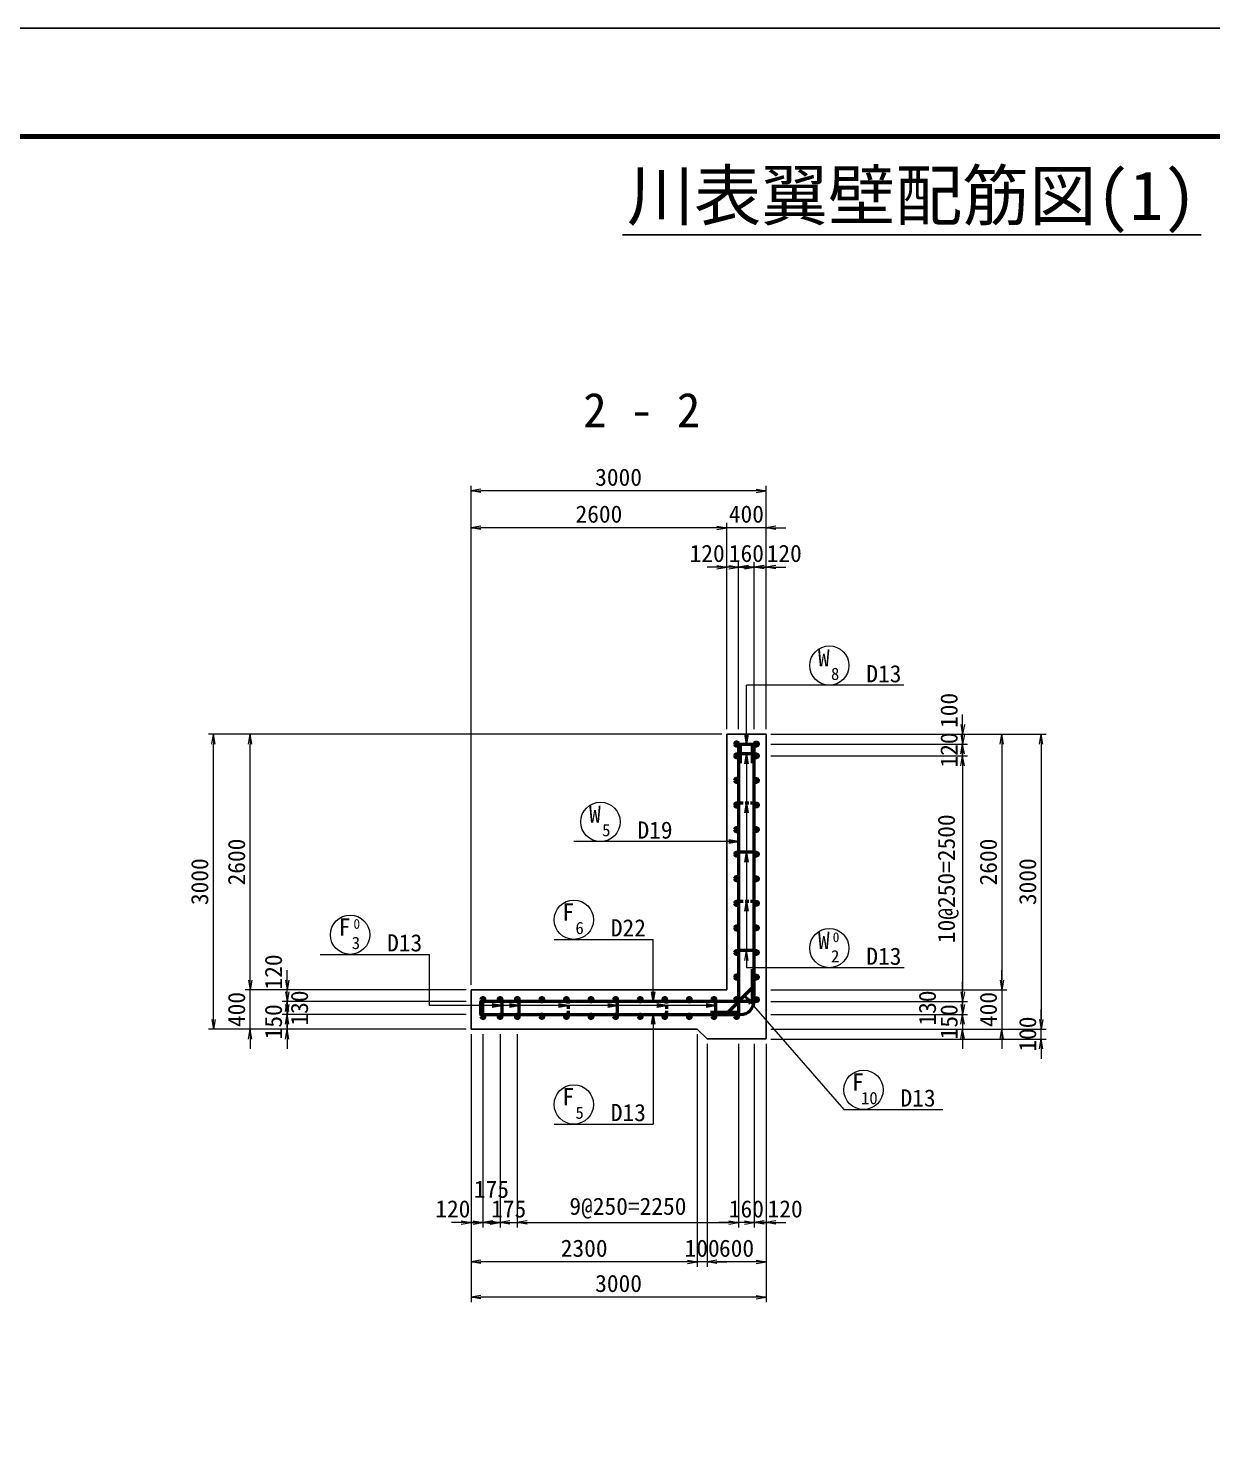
# Model space of a CAD drawing. Header units: millimetres. Extents: x 0 to 126150, y 0 to 29700.
# Drawn here: x 12038 to 24075, y 15314 to 29700 of the extents above; entities that cross this region are included whole.
import ezdxf
from ezdxf.enums import TextEntityAlignment as Align

# ---------------------------------------------------------------- set-up
doc = ezdxf.new("R2010")
doc.units = ezdxf.units.MM
doc.header["$LTSCALE"] = 500
doc.linetypes.add('DASHED2', pattern=[0.375, 0.25, -0.125])
doc.layers.get('Defpoints').update_dxf_attribs({"color": 153})
for name, color, linetype, lineweight in [('D-STR', 3, 'Continuous', 25), ('D-STR-DIM', 7, 'Continuous', 13), ('D-STR-HTXT', 4, 'Continuous', 13), ('D-STR-STR1', 1, 'Continuous', 50), ('D-STR-STR2', 40, 'Continuous', 50), ('D-STR-STR2 @ 1', 40, 'Continuous', 50), ('D-STR-STR3', 2, 'Continuous', 50), ('D-STR-TXT', 7, 'Continuous', 13), ('D-TTL', 2, 'Continuous', 140), ('D-TTL-LINE', 7, 'Continuous', 25), ('D-TTL-TXT', 7, 'Continuous', 25)]:
    doc.layers.add(name, color=color, linetype=linetype, lineweight=lineweight)
doc.styles.add('MS ゴシック', font='')
doc.styles.add('YOKO_GOTHIC', font='')
doc.styles.get('MS ゴシック').set_extended_font_data('MS Gothic')
doc.styles.get('YOKO_GOTHIC').set_extended_font_data('MS Gothic')
doc.dimstyles.new('S50', dxfattribs={"dimscale": 50, "dimtxt": 3.5, "dimasz": 2, "dimexe": 1, "dimexo": 1, "dimgap": 1, "dimtad": 1, "dimdec": 0, "dimzin": 1, "dimdsep": 46, "dimtxsty": 'YOKO_GOTHIC', "dimblk": 'OPEN', "dimcen": 0, "dimclrd": 256, "dimclre": 256, "dimclrt": 256, "dimaunit": 1, "dimadec": 3, "dimazin": 0, "dimtfac": 1, "dimtdec": 0, "dimtix": 1, "dimtmove": 2, "dimatfit": 3, "dimldrblk": 'OPEN', "dimfxl": 1, "dimlwd": -1, "dimlwe": -1, "dimarcsym": 2})

# ---------------------------------------------------------------- blocks, each defined once
blk = doc.blocks.new('a')
at = {"layer": 'D-STR-STR2', "lineweight": 50}
for radius in [20, 10]:
    blk.add_circle((0, 0), radius, dxfattribs=at)
blk = doc.blocks.new('_Open')
at = {"color": 0, "linetype": 'ByBlock', "lineweight": -2}
for p, q in [((-1, 0.17), (0, 0)), ((-1, -0.17), (0, 0)), ((0, 0), (-1, 0))]:
    blk.add_line(p, q, dxfattribs=at)
blk = doc.blocks.new('*D167')
at = {"layer": 'D-STR-DIM', "transparency": 16777216}
for p, q in [((19042, 24620), (18942, 24620)), ((19142, 22570), (19142, 24670)), ((19542, 24620), (19142, 24620)), ((19542, 22570), (19542, 24670)), ((19642, 24620), (19742, 24620))]:
    blk.add_line(p, q, dxfattribs=at)
at = {"layer": 'Defpoints', "color": 0, "transparency": 16777216}
for p in [(19142, 24620), (19142, 22520), (19542, 22520)]:
    blk.add_point(p, dxfattribs=at)
at = {"layer": 'D-STR-DIM', "transparency": 16777216, "xscale": 100, "yscale": 100, "zscale": 100}
blk.add_blockref('_Open', (19142, 24620), dxfattribs=at)
at = {"layer": 'D-STR-DIM', "transparency": 16777216, "xscale": 100, "yscale": 100, "zscale": 100, "rotation": 180}
blk.add_blockref('_Open', (19542, 24620), dxfattribs=at)
at = {"layer": 'D-STR-DIM', "transparency": 16777216, "insert": (19342, 24758), "char_height": 175, "attachment_point": 5, "style": 'YOKO_GOTHIC'}
blk.add_mtext('400', dxfattribs=at)
blk = doc.blocks.new('*D168')
at = {"layer": 'D-STR-DIM', "ltscale": 1500, "transparency": 16777216}
for p, q in [((16542, 19970), (16542, 25045)), ((19542, 22570), (19542, 25045)), ((19442, 24995), (16642, 24995))]:
    blk.add_line(p, q, dxfattribs=at)
at = {"layer": 'Defpoints', "color": 0, "ltscale": 1500, "transparency": 16777216}
for p in [(16542, 24995), (19542, 22520), (16542, 19920)]:
    blk.add_point(p, dxfattribs=at)
at = {"layer": 'D-STR-DIM', "ltscale": 1500, "transparency": 16777216, "xscale": 100, "yscale": 100, "zscale": 100, "rotation": 180}
blk.add_blockref('_Open', (16542, 24995), dxfattribs=at)
at = {"layer": 'D-STR-DIM', "ltscale": 1500, "transparency": 16777216, "xscale": 100, "yscale": 100, "zscale": 100}
blk.add_blockref('_Open', (19542, 24995), dxfattribs=at)
at = {"layer": 'D-STR-DIM', "ltscale": 1500, "transparency": 16777216, "insert": (18042, 25133), "char_height": 175, "attachment_point": 5, "style": 'YOKO_GOTHIC'}
blk.add_mtext('3000', dxfattribs=at)
blk = doc.blocks.new('*D169')
at = {"layer": 'D-STR-DIM', "transparency": 16777216}
for p, q in [((16542, 19970), (16542, 24670)), ((19042, 24620), (16642, 24620)), ((19142, 22570), (19142, 24670))]:
    blk.add_line(p, q, dxfattribs=at)
at = {"layer": 'Defpoints', "color": 0, "transparency": 16777216}
for p in [(16542, 24620), (19142, 22520), (16542, 19920)]:
    blk.add_point(p, dxfattribs=at)
at = {"layer": 'D-STR-DIM', "transparency": 16777216, "xscale": 100, "yscale": 100, "zscale": 100, "rotation": 180}
blk.add_blockref('_Open', (16542, 24620), dxfattribs=at)
at = {"layer": 'D-STR-DIM', "transparency": 16777216, "xscale": 100, "yscale": 100, "zscale": 100}
blk.add_blockref('_Open', (19142, 24620), dxfattribs=at)
at = {"layer": 'D-STR-DIM', "transparency": 16777216, "insert": (17842, 24758), "char_height": 175, "attachment_point": 5, "style": 'YOKO_GOTHIC'}
blk.add_mtext('2600', dxfattribs=at)
blk = doc.blocks.new('*D170')
at = {"layer": 'D-STR-DIM', "transparency": 16777216}
for p, q in [((19092, 22520), (13870, 22520)), ((13920, 19620), (13920, 22420)), ((16392, 19520), (13870, 19520))]:
    blk.add_line(p, q, dxfattribs=at)
at = {"layer": 'Defpoints', "color": 0, "transparency": 16777216}
for p in [(13920, 22520), (19142, 22520), (16442, 19520)]:
    blk.add_point(p, dxfattribs=at)
at = {"layer": 'D-STR-DIM', "transparency": 16777216, "xscale": 100, "yscale": 100, "zscale": 100}
for p, rotation in [((13920, 22520), 90), ((13920, 19520), 270)]:
    blk.add_blockref('_Open', p, dxfattribs=dict(at, rotation=rotation))
at = {"layer": 'D-STR-DIM', "transparency": 16777216, "insert": (13782, 21020), "char_height": 175, "attachment_point": 5, "rotation": 90, "style": 'YOKO_GOTHIC'}
blk.add_mtext('3000', dxfattribs=at)
blk = doc.blocks.new('*D171')
at = {"layer": 'D-STR-DIM', "transparency": 16777216}
for p, q in [((14295, 20020), (14295, 20120)), ((16492, 19920), (14245, 19920)), ((14295, 19520), (14295, 19920)), ((16392, 19520), (14245, 19520)), ((14295, 19420), (14295, 19320))]:
    blk.add_line(p, q, dxfattribs=at)
at = {"layer": 'Defpoints', "color": 0, "transparency": 16777216}
for p in [(14295, 19920), (16542, 19920), (16442, 19520)]:
    blk.add_point(p, dxfattribs=at)
at = {"layer": 'D-STR-DIM', "transparency": 16777216, "xscale": 100, "yscale": 100, "zscale": 100}
for p, rotation in [((14295, 19920), 270), ((14295, 19520), 90)]:
    blk.add_blockref('_Open', p, dxfattribs=dict(at, rotation=rotation))
at = {"layer": 'D-STR-DIM', "transparency": 16777216, "insert": (14157, 19720), "char_height": 175, "attachment_point": 5, "rotation": 90, "style": 'YOKO_GOTHIC'}
blk.add_mtext('400', dxfattribs=at)
blk = doc.blocks.new('*D172')
at = {"layer": 'D-STR-DIM', "transparency": 16777216}
for p, q in [((19092, 22520), (14245, 22520)), ((14295, 20020), (14295, 22420)), ((16492, 19920), (14245, 19920))]:
    blk.add_line(p, q, dxfattribs=at)
at = {"layer": 'Defpoints', "color": 0, "transparency": 16777216}
for p in [(14295, 22520), (19142, 22520), (16542, 19920)]:
    blk.add_point(p, dxfattribs=at)
at = {"layer": 'D-STR-DIM', "transparency": 16777216, "xscale": 100, "yscale": 100, "zscale": 100}
for p, rotation in [((14295, 22520), 90), ((14295, 19920), 270)]:
    blk.add_blockref('_Open', p, dxfattribs=dict(at, rotation=rotation))
at = {"layer": 'D-STR-DIM', "transparency": 16777216, "insert": (14157, 21220), "char_height": 175, "attachment_point": 5, "rotation": 90, "style": 'YOKO_GOTHIC'}
blk.add_mtext('2600', dxfattribs=at)
blk = doc.blocks.new('*D173')
at = {"layer": 'D-STR-DIM', "transparency": 16777216}
for p, q in [((18942, 19370), (18942, 17103)), ((19542, 19270), (19542, 17103)), ((19442, 17153), (19042, 17153))]:
    blk.add_line(p, q, dxfattribs=at)
at = {"layer": 'Defpoints', "color": 0, "transparency": 16777216}
for p in [(18942, 19420), (19542, 19320), (18942, 17153)]:
    blk.add_point(p, dxfattribs=at)
at = {"layer": 'D-STR-DIM', "transparency": 16777216, "xscale": 100, "yscale": 100, "zscale": 100, "rotation": 180}
blk.add_blockref('_Open', (18942, 17153), dxfattribs=at)
at = {"layer": 'D-STR-DIM', "transparency": 16777216, "xscale": 100, "yscale": 100, "zscale": 100}
blk.add_blockref('_Open', (19542, 17153), dxfattribs=at)
at = {"layer": 'D-STR-DIM', "transparency": 16777216, "insert": (19242, 17291), "char_height": 175, "attachment_point": 5, "style": 'YOKO_GOTHIC'}
blk.add_mtext('600', dxfattribs=at)
blk = doc.blocks.new('*D174')
at = {"layer": 'D-STR-DIM', "transparency": 16777216}
for p, q in [((18842, 19470), (18842, 17103)), ((18942, 19370), (18942, 17103)), ((18742, 17153), (18642, 17153)), ((18942, 17153), (18842, 17153)), ((19042, 17153), (19142, 17153))]:
    blk.add_line(p, q, dxfattribs=at)
at = {"layer": 'Defpoints', "color": 0, "transparency": 16777216}
for p in [(18842, 19520), (18942, 19420), (18842, 17153)]:
    blk.add_point(p, dxfattribs=at)
at = {"layer": 'D-STR-DIM', "transparency": 16777216, "xscale": 100, "yscale": 100, "zscale": 100}
blk.add_blockref('_Open', (18842, 17153), dxfattribs=at)
at = {"layer": 'D-STR-DIM', "transparency": 16777216, "xscale": 100, "yscale": 100, "zscale": 100, "rotation": 180}
blk.add_blockref('_Open', (18942, 17153), dxfattribs=at)
at = {"layer": 'D-STR-DIM', "transparency": 16777216, "insert": (18892, 17291), "char_height": 175, "attachment_point": 5, "style": 'YOKO_GOTHIC'}
blk.add_mtext('100', dxfattribs=at)
blk = doc.blocks.new('*D175')
at = {"layer": 'D-STR-DIM', "transparency": 16777216}
for p, q in [((16542, 19470), (16542, 16745)), ((19542, 19370), (19542, 16745)), ((19442, 16795), (16642, 16795))]:
    blk.add_line(p, q, dxfattribs=at)
at = {"layer": 'Defpoints', "color": 0, "transparency": 16777216}
for p in [(16542, 19520), (19542, 19420), (16542, 16795)]:
    blk.add_point(p, dxfattribs=at)
at = {"layer": 'D-STR-DIM', "transparency": 16777216, "xscale": 100, "yscale": 100, "zscale": 100, "rotation": 180}
blk.add_blockref('_Open', (16542, 16795), dxfattribs=at)
at = {"layer": 'D-STR-DIM', "transparency": 16777216, "xscale": 100, "yscale": 100, "zscale": 100}
blk.add_blockref('_Open', (19542, 16795), dxfattribs=at)
at = {"layer": 'D-STR-DIM', "transparency": 16777216, "insert": (18042, 16933), "char_height": 175, "attachment_point": 5, "style": 'YOKO_GOTHIC'}
blk.add_mtext('3000', dxfattribs=at)
blk = doc.blocks.new('*D176')
at = {"layer": 'D-STR-DIM', "transparency": 16777216}
for p, q in [((16542, 19470), (16542, 17103)), ((18842, 19470), (18842, 17103)), ((18742, 17153), (16642, 17153))]:
    blk.add_line(p, q, dxfattribs=at)
at = {"layer": 'Defpoints', "color": 0, "transparency": 16777216}
for p in [(16542, 19520), (18842, 19520), (16542, 17153)]:
    blk.add_point(p, dxfattribs=at)
at = {"layer": 'D-STR-DIM', "transparency": 16777216, "xscale": 100, "yscale": 100, "zscale": 100, "rotation": 180}
blk.add_blockref('_Open', (16542, 17153), dxfattribs=at)
at = {"layer": 'D-STR-DIM', "transparency": 16777216, "xscale": 100, "yscale": 100, "zscale": 100}
blk.add_blockref('_Open', (18842, 17153), dxfattribs=at)
at = {"layer": 'D-STR-DIM', "transparency": 16777216, "insert": (17692, 17291), "char_height": 175, "attachment_point": 5, "style": 'YOKO_GOTHIC'}
blk.add_mtext('2300', dxfattribs=at)
blk = doc.blocks.new('*D177')
at = {"layer": 'D-STR-DIM', "transparency": 16777216}
for p, q in [((19592, 22520), (22392, 22520)), ((22342, 22420), (22342, 19620)), ((19592, 19520), (22392, 19520))]:
    blk.add_line(p, q, dxfattribs=at)
at = {"layer": 'Defpoints', "color": 0, "transparency": 16777216}
for p in [(19542, 22520), (19542, 19520), (22342, 19520)]:
    blk.add_point(p, dxfattribs=at)
at = {"layer": 'D-STR-DIM', "transparency": 16777216, "xscale": 100, "yscale": 100, "zscale": 100}
for p, rotation in [((22342, 22520), 90), ((22342, 19520), 270)]:
    blk.add_blockref('_Open', p, dxfattribs=dict(at, rotation=rotation))
at = {"layer": 'D-STR-DIM', "transparency": 16777216, "insert": (22204, 21020), "char_height": 175, "attachment_point": 5, "rotation": 90, "style": 'YOKO_GOTHIC'}
blk.add_mtext('3000', dxfattribs=at)
blk = doc.blocks.new('*D178')
at = {"layer": 'D-STR-DIM', "transparency": 16777216}
for p, q in [((19592, 22520), (21992, 22520)), ((21942, 22420), (21942, 20020)), ((19592, 19920), (21992, 19920))]:
    blk.add_line(p, q, dxfattribs=at)
at = {"layer": 'Defpoints', "color": 0, "transparency": 16777216}
for p in [(19542, 22520), (19542, 19920), (21942, 19920)]:
    blk.add_point(p, dxfattribs=at)
at = {"layer": 'D-STR-DIM', "transparency": 16777216, "xscale": 100, "yscale": 100, "zscale": 100}
for p, rotation in [((21942, 22520), 90), ((21942, 19920), 270)]:
    blk.add_blockref('_Open', p, dxfattribs=dict(at, rotation=rotation))
at = {"layer": 'D-STR-DIM', "transparency": 16777216, "insert": (21804, 21220), "char_height": 175, "attachment_point": 5, "rotation": 90, "style": 'YOKO_GOTHIC'}
blk.add_mtext('2600', dxfattribs=at)
blk = doc.blocks.new('*D179')
at = {"layer": 'D-STR-DIM', "transparency": 16777216}
for p, q in [((21942, 20020), (21942, 20120)), ((19592, 19920), (21992, 19920)), ((21942, 19920), (21942, 19520)), ((19592, 19520), (21992, 19520)), ((21942, 19420), (21942, 19320))]:
    blk.add_line(p, q, dxfattribs=at)
at = {"layer": 'Defpoints', "color": 0, "transparency": 16777216}
for p in [(19542, 19920), (19542, 19520), (21942, 19520)]:
    blk.add_point(p, dxfattribs=at)
at = {"layer": 'D-STR-DIM', "transparency": 16777216, "xscale": 100, "yscale": 100, "zscale": 100}
for p, rotation in [((21942, 19920), 270), ((21942, 19520), 90)]:
    blk.add_blockref('_Open', p, dxfattribs=dict(at, rotation=rotation))
at = {"layer": 'D-STR-DIM', "transparency": 16777216, "insert": (21804, 19720), "char_height": 175, "attachment_point": 5, "rotation": 90, "style": 'YOKO_GOTHIC'}
blk.add_mtext('400', dxfattribs=at)
blk = doc.blocks.new('*D180')
at = {"layer": 'D-STR-DIM', "transparency": 16777216}
for p, q in [((21542, 22620), (21542, 22720)), ((19592, 22520), (21592, 22520)), ((21542, 22420), (21542, 22520)), ((19592, 22420), (21592, 22420)), ((21542, 22320), (21542, 22220))]:
    blk.add_line(p, q, dxfattribs=at)
at = {"layer": 'Defpoints', "color": 0, "transparency": 16777216}
for p in [(19542, 22520), (21542, 22520), (19542, 22420)]:
    blk.add_point(p, dxfattribs=at)
at = {"layer": 'D-STR-DIM', "transparency": 16777216, "xscale": 100, "yscale": 100, "zscale": 100}
for p, rotation in [((21542, 22520), 270), ((21542, 22420), 90)]:
    blk.add_blockref('_Open', p, dxfattribs=dict(at, rotation=rotation))
at = {"layer": 'D-STR-DIM', "transparency": 16777216, "insert": (21404, 22762), "char_height": 175, "attachment_point": 5, "rotation": 90, "style": 'YOKO_GOTHIC'}
blk.add_mtext('100', dxfattribs=at)
blk = doc.blocks.new('*D181')
at = {"layer": 'D-STR-DIM', "transparency": 16777216}
for p, q in [((19592, 22300), (21592, 22300)), ((21542, 22200), (21542, 19900)), ((19592, 19800), (21592, 19800))]:
    blk.add_line(p, q, dxfattribs=at)
at = {"layer": 'Defpoints', "color": 0, "transparency": 16777216}
for p in [(19542, 22300), (19542, 19800), (21542, 19800)]:
    blk.add_point(p, dxfattribs=at)
at = {"layer": 'D-STR-DIM', "transparency": 16777216, "xscale": 100, "yscale": 100, "zscale": 100}
for p, rotation in [((21542, 22300), 90), ((21542, 19800), 270)]:
    blk.add_blockref('_Open', p, dxfattribs=dict(at, rotation=rotation))
at = {"layer": 'D-STR-DIM', "transparency": 16777216, "insert": (21395, 21050), "char_height": 175, "attachment_point": 5, "rotation": 90, "style": 'YOKO_GOTHIC'}
blk.add_mtext('10@250=2500', dxfattribs=at)
blk = doc.blocks.new('*D182')
at = {"layer": 'D-STR-DIM', "transparency": 16777216}
for p, q in [((21542, 19900), (21542, 20000)), ((19592, 19800), (21592, 19800)), ((21542, 19800), (21542, 19670)), ((19592, 19670), (21592, 19670)), ((21542, 19570), (21542, 19470))]:
    blk.add_line(p, q, dxfattribs=at)
at = {"layer": 'Defpoints', "color": 0, "transparency": 16777216}
for p in [(19542, 19800), (19542, 19670), (21542, 19670)]:
    blk.add_point(p, dxfattribs=at)
at = {"layer": 'D-STR-DIM', "transparency": 16777216, "xscale": 100, "yscale": 100, "zscale": 100}
for p, rotation in [((21542, 19800), 270), ((21542, 19670), 90)]:
    blk.add_blockref('_Open', p, dxfattribs=dict(at, rotation=rotation))
at = {"layer": 'D-STR-DIM', "transparency": 16777216, "insert": (21184, 19735), "char_height": 175, "attachment_point": 5, "rotation": 90, "style": 'YOKO_GOTHIC'}
blk.add_mtext('130', dxfattribs=at)
blk = doc.blocks.new('*D183')
at = {"layer": 'D-STR-DIM', "transparency": 16777216}
for p, q in [((21542, 19770), (21542, 19870)), ((19592, 19670), (21592, 19670)), ((21542, 19670), (21542, 19520)), ((19592, 19520), (21592, 19520)), ((21542, 19420), (21542, 19320))]:
    blk.add_line(p, q, dxfattribs=at)
at = {"layer": 'Defpoints', "color": 0, "transparency": 16777216}
for p in [(19542, 19670), (19542, 19520), (21542, 19520)]:
    blk.add_point(p, dxfattribs=at)
at = {"layer": 'D-STR-DIM', "transparency": 16777216, "xscale": 100, "yscale": 100, "zscale": 100}
for p, rotation in [((21542, 19670), 270), ((21542, 19520), 90)]:
    blk.add_blockref('_Open', p, dxfattribs=dict(at, rotation=rotation))
at = {"layer": 'D-STR-DIM', "transparency": 16777216, "insert": (21404, 19595), "char_height": 175, "attachment_point": 5, "rotation": 90, "style": 'YOKO_GOTHIC'}
blk.add_mtext('150', dxfattribs=at)
blk = doc.blocks.new('*D184')
at = {"layer": 'D-STR-DIM', "transparency": 16777216}
for p, q in [((21542, 22520), (21542, 22620)), ((19592, 22420), (21592, 22420)), ((19592, 22300), (21592, 22300)), ((21542, 22300), (21542, 22420)), ((21542, 22200), (21542, 22100))]:
    blk.add_line(p, q, dxfattribs=at)
at = {"layer": 'Defpoints', "color": 0, "transparency": 16777216}
for p in [(19542, 22420), (19542, 22300), (21542, 22420)]:
    blk.add_point(p, dxfattribs=at)
at = {"layer": 'D-STR-DIM', "transparency": 16777216, "xscale": 100, "yscale": 100, "zscale": 100}
for p, rotation in [((21542, 22420), 270), ((21542, 22300), 90)]:
    blk.add_blockref('_Open', p, dxfattribs=dict(at, rotation=rotation))
at = {"layer": 'D-STR-DIM', "transparency": 16777216, "insert": (21404, 22360), "char_height": 175, "attachment_point": 5, "rotation": 90, "style": 'YOKO_GOTHIC'}
blk.add_mtext('120', dxfattribs=at)
blk = doc.blocks.new('*D185')
at = {"layer": 'D-STR-DIM', "transparency": 16777216}
for p, q in [((22342, 19620), (22342, 19720)), ((19592, 19520), (22392, 19520)), ((22342, 19420), (22342, 19520)), ((19592, 19420), (22392, 19420)), ((22342, 19320), (22342, 19220))]:
    blk.add_line(p, q, dxfattribs=at)
at = {"layer": 'Defpoints', "color": 0, "transparency": 16777216}
for p in [(19542, 19520), (22342, 19520), (19542, 19420)]:
    blk.add_point(p, dxfattribs=at)
at = {"layer": 'D-STR-DIM', "transparency": 16777216, "xscale": 100, "yscale": 100, "zscale": 100}
for p, rotation in [((22342, 19520), 270), ((22342, 19420), 90)]:
    blk.add_blockref('_Open', p, dxfattribs=dict(at, rotation=rotation))
at = {"layer": 'D-STR-DIM', "transparency": 16777216, "insert": (22204, 19470), "char_height": 175, "attachment_point": 5, "rotation": 90, "style": 'YOKO_GOTHIC'}
blk.add_mtext('100', dxfattribs=at)
blk = doc.blocks.new('*D186')
at = {"layer": 'D-STR-DIM', "transparency": 16777216}
for p, q in [((17012, 19470), (17012, 17503)), ((19262, 19370), (19262, 17503)), ((17112, 17553), (19162, 17553))]:
    blk.add_line(p, q, dxfattribs=at)
at = {"layer": 'Defpoints', "color": 0, "transparency": 16777216}
for p in [(17012, 19520), (19262, 19420), (19262, 17553)]:
    blk.add_point(p, dxfattribs=at)
at = {"layer": 'D-STR-DIM', "transparency": 16777216, "xscale": 100, "yscale": 100, "zscale": 100, "rotation": 180}
blk.add_blockref('_Open', (17012, 17553), dxfattribs=at)
at = {"layer": 'D-STR-DIM', "transparency": 16777216, "xscale": 100, "yscale": 100, "zscale": 100}
blk.add_blockref('_Open', (19262, 17553), dxfattribs=at)
at = {"layer": 'D-STR-DIM', "transparency": 16777216, "insert": (18137, 17700), "char_height": 175, "attachment_point": 5, "style": 'YOKO_GOTHIC'}
blk.add_mtext('9@250=2250', dxfattribs=at)
blk = doc.blocks.new('*D187')
at = {"layer": 'D-STR-DIM', "transparency": 16777216}
for p, q in [((16542, 19470), (16542, 17503)), ((16662, 19470), (16662, 17503)), ((16442, 17553), (16342, 17553)), ((16542, 17553), (16662, 17553)), ((16762, 17553), (16862, 17553))]:
    blk.add_line(p, q, dxfattribs=at)
at = {"layer": 'Defpoints', "color": 0, "transparency": 16777216}
for p in [(16542, 19520), (16662, 19520), (16662, 17553)]:
    blk.add_point(p, dxfattribs=at)
at = {"layer": 'D-STR-DIM', "transparency": 16777216, "xscale": 100, "yscale": 100, "zscale": 100}
blk.add_blockref('_Open', (16542, 17553), dxfattribs=at)
at = {"layer": 'D-STR-DIM', "transparency": 16777216, "xscale": 100, "yscale": 100, "zscale": 100, "rotation": 180}
blk.add_blockref('_Open', (16662, 17553), dxfattribs=at)
at = {"layer": 'D-STR-DIM', "transparency": 16777216, "insert": (16356, 17691), "char_height": 175, "attachment_point": 5, "style": 'YOKO_GOTHIC'}
blk.add_mtext('120', dxfattribs=at)
blk = doc.blocks.new('*D188')
at = {"layer": 'D-STR-DIM', "transparency": 16777216}
for p, q in [((19422, 19370), (19422, 17503)), ((19542, 19370), (19542, 17503)), ((19322, 17553), (19222, 17553)), ((19542, 17553), (19422, 17553)), ((19642, 17553), (19742, 17553))]:
    blk.add_line(p, q, dxfattribs=at)
at = {"layer": 'Defpoints', "color": 0, "transparency": 16777216}
for p in [(19422, 19420), (19542, 19420), (19422, 17553)]:
    blk.add_point(p, dxfattribs=at)
at = {"layer": 'D-STR-DIM', "transparency": 16777216, "xscale": 100, "yscale": 100, "zscale": 100}
blk.add_blockref('_Open', (19422, 17553), dxfattribs=at)
at = {"layer": 'D-STR-DIM', "transparency": 16777216, "xscale": 100, "yscale": 100, "zscale": 100, "rotation": 180}
blk.add_blockref('_Open', (19542, 17553), dxfattribs=at)
at = {"layer": 'D-STR-DIM', "transparency": 16777216, "insert": (19736, 17691), "char_height": 175, "attachment_point": 5, "style": 'YOKO_GOTHIC'}
blk.add_mtext('120', dxfattribs=at)
blk = doc.blocks.new('*D189')
at = {"layer": 'D-STR-DIM', "transparency": 16777216}
for p, q in [((19262, 19370), (19262, 17503)), ((19422, 19370), (19422, 17503)), ((19162, 17553), (19062, 17553)), ((19422, 17553), (19262, 17553)), ((19522, 17553), (19622, 17553))]:
    blk.add_line(p, q, dxfattribs=at)
at = {"layer": 'Defpoints', "color": 0, "transparency": 16777216}
for p in [(19262, 19420), (19422, 19420), (19262, 17553)]:
    blk.add_point(p, dxfattribs=at)
at = {"layer": 'D-STR-DIM', "transparency": 16777216, "xscale": 100, "yscale": 100, "zscale": 100}
blk.add_blockref('_Open', (19262, 17553), dxfattribs=at)
at = {"layer": 'D-STR-DIM', "transparency": 16777216, "xscale": 100, "yscale": 100, "zscale": 100, "rotation": 180}
blk.add_blockref('_Open', (19422, 17553), dxfattribs=at)
at = {"layer": 'D-STR-DIM', "transparency": 16777216, "insert": (19342, 17691), "char_height": 175, "attachment_point": 5, "style": 'YOKO_GOTHIC'}
blk.add_mtext('160', dxfattribs=at)
blk = doc.blocks.new('*D190')
at = {"layer": 'D-STR-DIM', "transparency": 16777216}
for p, q in [((14670, 19770), (14670, 19870)), ((16492, 19670), (14620, 19670)), ((14670, 19520), (14670, 19670)), ((16492, 19520), (14620, 19520)), ((14670, 19420), (14670, 19320))]:
    blk.add_line(p, q, dxfattribs=at)
at = {"layer": 'Defpoints', "color": 0, "transparency": 16777216}
for p in [(14670, 19670), (16542, 19670), (16542, 19520)]:
    blk.add_point(p, dxfattribs=at)
at = {"layer": 'D-STR-DIM', "transparency": 16777216, "xscale": 100, "yscale": 100, "zscale": 100}
for p, rotation in [((14670, 19670), 270), ((14670, 19520), 90)]:
    blk.add_blockref('_Open', p, dxfattribs=dict(at, rotation=rotation))
at = {"layer": 'D-STR-DIM', "transparency": 16777216, "insert": (14532, 19595), "char_height": 175, "attachment_point": 5, "rotation": 90, "style": 'YOKO_GOTHIC'}
blk.add_mtext('150', dxfattribs=at)
blk = doc.blocks.new('*D191')
at = {"layer": 'D-STR-DIM', "transparency": 16777216}
for p, q in [((14670, 19900), (14670, 20000)), ((16492, 19800), (14620, 19800)), ((14670, 19670), (14670, 19800)), ((16492, 19670), (14620, 19670)), ((14670, 19570), (14670, 19470))]:
    blk.add_line(p, q, dxfattribs=at)
at = {"layer": 'Defpoints', "color": 0, "transparency": 16777216}
for p in [(14670, 19800), (16542, 19800), (16542, 19670)]:
    blk.add_point(p, dxfattribs=at)
at = {"layer": 'D-STR-DIM', "transparency": 16777216, "xscale": 100, "yscale": 100, "zscale": 100}
for p, rotation in [((14670, 19800), 270), ((14670, 19670), 90)]:
    blk.add_blockref('_Open', p, dxfattribs=dict(at, rotation=rotation))
at = {"layer": 'D-STR-DIM', "transparency": 16777216, "insert": (14797, 19735), "char_height": 175, "attachment_point": 5, "rotation": 90, "style": 'YOKO_GOTHIC'}
blk.add_mtext('130', dxfattribs=at)
blk = doc.blocks.new('*D192')
at = {"layer": 'D-STR-DIM', "transparency": 16777216}
for p, q in [((14670, 20020), (14670, 20120)), ((16492, 19920), (14620, 19920)), ((14670, 19800), (14670, 19920)), ((16492, 19800), (14620, 19800)), ((14670, 19700), (14670, 19600))]:
    blk.add_line(p, q, dxfattribs=at)
at = {"layer": 'Defpoints', "color": 0, "transparency": 16777216}
for p in [(14670, 19920), (16542, 19920), (16542, 19800)]:
    blk.add_point(p, dxfattribs=at)
at = {"layer": 'D-STR-DIM', "transparency": 16777216, "xscale": 100, "yscale": 100, "zscale": 100}
for p, rotation in [((14670, 19920), 270), ((14670, 19800), 90)]:
    blk.add_blockref('_Open', p, dxfattribs=dict(at, rotation=rotation))
at = {"layer": 'D-STR-DIM', "transparency": 16777216, "insert": (14532, 20102), "char_height": 175, "attachment_point": 5, "rotation": 90, "style": 'YOKO_GOTHIC'}
blk.add_mtext('120', dxfattribs=at)
blk = doc.blocks.new('*D193')
at = {"layer": 'D-STR-DIM', "transparency": 16777216}
for p, q in [((19322, 24220), (19222, 24220)), ((19422, 22570), (19422, 24270)), ((19542, 24220), (19422, 24220)), ((19542, 22570), (19542, 24270)), ((19642, 24220), (19742, 24220))]:
    blk.add_line(p, q, dxfattribs=at)
at = {"layer": 'Defpoints', "color": 0, "transparency": 16777216}
for p in [(19422, 24220), (19422, 22520), (19542, 22520)]:
    blk.add_point(p, dxfattribs=at)
at = {"layer": 'D-STR-DIM', "transparency": 16777216, "xscale": 100, "yscale": 100, "zscale": 100}
blk.add_blockref('_Open', (19422, 24220), dxfattribs=at)
at = {"layer": 'D-STR-DIM', "transparency": 16777216, "xscale": 100, "yscale": 100, "zscale": 100, "rotation": 180}
blk.add_blockref('_Open', (19542, 24220), dxfattribs=at)
at = {"layer": 'D-STR-DIM', "transparency": 16777216, "insert": (19727, 24358), "char_height": 175, "attachment_point": 5, "style": 'YOKO_GOTHIC'}
blk.add_mtext('120', dxfattribs=at)
blk = doc.blocks.new('*D194')
at = {"layer": 'D-STR-DIM', "transparency": 16777216}
for p, q in [((19162, 24220), (19062, 24220)), ((19262, 22570), (19262, 24270)), ((19422, 24220), (19262, 24220)), ((19422, 22570), (19422, 24270)), ((19522, 24220), (19622, 24220))]:
    blk.add_line(p, q, dxfattribs=at)
at = {"layer": 'Defpoints', "color": 0, "transparency": 16777216}
for p in [(19262, 24220), (19262, 22520), (19422, 22520)]:
    blk.add_point(p, dxfattribs=at)
at = {"layer": 'D-STR-DIM', "transparency": 16777216, "xscale": 100, "yscale": 100, "zscale": 100}
blk.add_blockref('_Open', (19262, 24220), dxfattribs=at)
at = {"layer": 'D-STR-DIM', "transparency": 16777216, "xscale": 100, "yscale": 100, "zscale": 100, "rotation": 180}
blk.add_blockref('_Open', (19422, 24220), dxfattribs=at)
at = {"layer": 'D-STR-DIM', "transparency": 16777216, "insert": (19342, 24358), "char_height": 175, "attachment_point": 5, "style": 'YOKO_GOTHIC'}
blk.add_mtext('160', dxfattribs=at)
blk = doc.blocks.new('*D195')
at = {"layer": 'D-STR-DIM', "transparency": 16777216}
for p, q in [((19042, 24220), (18942, 24220)), ((19142, 22570), (19142, 24270)), ((19262, 24220), (19142, 24220)), ((19262, 22570), (19262, 24270)), ((19362, 24220), (19462, 24220))]:
    blk.add_line(p, q, dxfattribs=at)
at = {"layer": 'Defpoints', "color": 0, "transparency": 16777216}
for p in [(19142, 24220), (19142, 22520), (19262, 22520)]:
    blk.add_point(p, dxfattribs=at)
at = {"layer": 'D-STR-DIM', "transparency": 16777216, "xscale": 100, "yscale": 100, "zscale": 100}
blk.add_blockref('_Open', (19142, 24220), dxfattribs=at)
at = {"layer": 'D-STR-DIM', "transparency": 16777216, "xscale": 100, "yscale": 100, "zscale": 100, "rotation": 180}
blk.add_blockref('_Open', (19262, 24220), dxfattribs=at)
at = {"layer": 'D-STR-DIM', "transparency": 16777216, "insert": (18943, 24358), "char_height": 175, "attachment_point": 5, "style": 'YOKO_GOTHIC'}
blk.add_mtext('120', dxfattribs=at)
blk = doc.blocks.new('*D386')
at = {"layer": 'D-STR-TXT', "transparency": 16777216}
for p, q in [((16837, 19470), (16837, 17503)), ((17012, 19470), (17012, 17503)), ((16737, 17553), (16637, 17553)), ((16837, 17553), (17012, 17553)), ((17112, 17553), (17212, 17553))]:
    blk.add_line(p, q, dxfattribs=at)
at = {"layer": 'Defpoints', "color": 0, "transparency": 16777216}
for p in [(16837, 19520), (17012, 19520), (17012, 17553)]:
    blk.add_point(p, dxfattribs=at)
at = {"layer": 'D-STR-TXT', "transparency": 16777216, "xscale": 100, "yscale": 100, "zscale": 100}
blk.add_blockref('_Open', (16837, 17553), dxfattribs=at)
at = {"layer": 'D-STR-TXT', "transparency": 16777216, "xscale": 100, "yscale": 100, "zscale": 100, "rotation": 180}
blk.add_blockref('_Open', (17012, 17553), dxfattribs=at)
at = {"layer": 'D-STR-TXT', "transparency": 16777216, "insert": (16924, 17691), "char_height": 175, "attachment_point": 5, "style": 'YOKO_GOTHIC'}
blk.add_mtext('175', dxfattribs=at)
blk = doc.blocks.new('*D387')
at = {"layer": 'D-STR-TXT', "transparency": 16777216}
for p, q in [((16662, 19470), (16662, 17503)), ((16837, 19470), (16837, 17503)), ((16562, 17553), (16462, 17553)), ((16837, 17553), (16662, 17553)), ((16937, 17553), (17037, 17553))]:
    blk.add_line(p, q, dxfattribs=at)
at = {"layer": 'Defpoints', "color": 0, "transparency": 16777216}
for p in [(16662, 19520), (16837, 19520), (16662, 17553)]:
    blk.add_point(p, dxfattribs=at)
at = {"layer": 'D-STR-TXT', "transparency": 16777216, "xscale": 100, "yscale": 100, "zscale": 100}
blk.add_blockref('_Open', (16662, 17553), dxfattribs=at)
at = {"layer": 'D-STR-TXT', "transparency": 16777216, "xscale": 100, "yscale": 100, "zscale": 100, "rotation": 180}
blk.add_blockref('_Open', (16837, 17553), dxfattribs=at)
at = {"layer": 'D-STR-TXT', "transparency": 16777216, "insert": (16749, 17891), "char_height": 175, "attachment_point": 5, "style": 'YOKO_GOTHIC'}
blk.add_mtext('175', dxfattribs=at)

msp = doc.modelspace()

# ---------------------------------------------------------------- linework, layer by layer
at = {"layer": 'D-STR'}
for p, q in [((19142, 22520.1), (19142, 19920.1)), ((19142, 22520.1), (19542, 22520.1)), ((19542, 22520.1), (19542, 19420.1)), ((16542, 19920.1), (16542, 19520.1)), ((19142, 19920.1), (16542, 19920.1)), ((18842, 19520.1), (16542, 19520.1)), ((18842, 19520.1), (18942, 19420.1)), ((18942, 19420.1), (19542, 19420.1))]:
    msp.add_line(p, q, dxfattribs=at)
at = {"layer": 'D-STR-HTXT'}
for p, q in [((20943.5, 23018.1), (19342, 23018.1)), ((19342, 22320.1), (19342, 20145.1)), ((18592.1, 21428), (17585.5, 21428)), ((17386.4, 20433.2), (18393, 20433.2)), ((15007.3, 20281), (16117.6, 20281)), ((16117.6, 19759.3), (16117.6, 20281)), ((20948.5, 20145.1), (19342, 20145.1)), ((19032, 19759.3), (16117.6, 19759.3)), ((20333.3, 18703), (21339.8, 18703)), ((17386.4, 18554.7), (18393, 18554.7))]:
    msp.add_line(p, q, dxfattribs=at)
at = {"layer": 'D-STR-HTXT', "color": 6}
for centre in [(20185.8, 23218.1), (17857.6, 21628), (17586.4, 20633.2), (20533.3, 18903), (17586.4, 18754.7)]:
    msp.add_circle(centre, 200, dxfattribs=at)
at = {"layer": 'D-STR-HTXT'}
for centre in [(15311, 20481), (20185.8, 20345.1)]:
    msp.add_circle(centre, 200, dxfattribs=at)
at = {"layer": 'D-STR-STR1'}
for p, q in [((19262, 22420.1), (19262, 19670.1)), ((19402, 20130.1), (19402, 19800.1)), ((19132, 19670.1), (19422, 19960.1)), ((16642, 19670.1), (16642, 19800.1)), ((19422, 19800.1), (16662, 19800.1)), ((16662, 19670.1), (16662, 19800.1)), ((19262, 19690.1), (18977, 19690.1))]:
    msp.add_line(p, q, dxfattribs=at)
msp.add_lwpolyline([(16662, 19670.1), (19282, 19670.1, 0.4142136), (19422, 19810.1), (19422, 22420.1)], format="xyb", dxfattribs=at)
msp.add_lwpolyline([(19282, 22225.1), (19282, 22420.1), (19402, 22420.1), (19402, 22225.1)], dxfattribs=at)
at = {"layer": 'D-STR-STR3'}
for p, q in [((19422, 22320.1), (19262, 22320.1)), ((19422, 21320.1), (19262, 21320.1)), ((19422, 20320.1), (19262, 20320.1)), ((16857, 19670.1), (16857, 19800.1)), ((17032, 19670.1), (17032, 19800.1)), ((18032, 19670.1), (18032, 19800.1)), ((19032, 19670.1), (19032, 19800.1))]:
    msp.add_line(p, q, dxfattribs=at)
at = {"layer": 'D-STR-STR3', "linetype": 'DASHED2', "ltscale": 0.3}
for p, q in [((19422, 21820.1), (19262, 21820.1)), ((19422, 20820.1), (19262, 20820.1)), ((17532, 19670.1), (17532, 19800.1)), ((18532, 19670.1), (18532, 19800.1))]:
    msp.add_line(p, q, dxfattribs=at)
at = {"layer": 'D-TTL'}
msp.add_lwpolyline([(1025, 28600), (1025, 1100), (41025, 1100), (41025, 28600)], close=True, dxfattribs=at)
at = {"layer": 'D-TTL-LINE'}
msp.add_line((18083.1, 27600), (23966.9, 27600), dxfattribs=at)
at = {"layer": 'Defpoints', "color": 1}
msp.add_lwpolyline([(0, 29700), (0, 0), (42050, 0), (42050, 29700)], close=True, dxfattribs=at)

# ---------------------------------------------------------------- block references
at = {"layer": 'D-STR-HTXT', "xscale": -100, "yscale": 100, "zscale": 100, "rotation": 270}
msp.add_blockref('_Open', (19342, 20320.1), dxfattribs=at)
at = {"layer": 'D-STR-STR2 @ 1', "xscale": -1}
for p in [(19242, 22420.1), (19242, 22300.1), (19242, 22050.1), (19242, 21800.1), (19242, 21550.1), (19242, 21300.1), (19242, 21050.1), (19242, 20800.1), (19242, 20550.1), (19242, 20300.1), (19242, 20050.1), (16662, 19820.1), (16837, 19820.1), (17012, 19820.1), (17262, 19820.1), (17512, 19820.1), (17762, 19820.1), (18012, 19820.1), (18262, 19820.1), (18512, 19820.1), (18762, 19820.1), (19012, 19820.1), (19242, 19820.1), (16662, 19650.1), (16837, 19650.1), (17012, 19650.1), (17262, 19650.1), (17512, 19650.1), (17762, 19650.1), (18012, 19650.1), (18262, 19650.1), (18512, 19650.1), (18762, 19650.1), (19012, 19650.1), (19242, 19650.1)]:
    msp.add_blockref('a', p, dxfattribs=at)
at = {"layer": 'D-STR-STR2 @ 1'}
for p in [(19442, 22420.1), (19442, 22300.1), (19442, 22050.1), (19442, 21800.1), (19442, 21550.1), (19442, 21300.1), (19442, 21050.1), (19442, 20800.1), (19442, 20550.1), (19442, 20300.1), (19442, 20050.1), (19442, 19820.1)]:
    msp.add_blockref('a', p, dxfattribs=at)

# ---------------------------------------------------------------- texts
at = {"layer": 'D-STR-TXT', "style": 'YOKO_GOTHIC'}
for s, height, p in [('2 - 2', 350, (18278.1, 25642.7)), ('F', 175, (15254.8, 20472.6)), ('0', 100, (15379.2, 20541.1)), ('3', 125, (15370.4, 20334.8)), ('W', 175, (20129.5, 20336.8)), ('0', 100, (20253.9, 20405.3)), ('2', 125, (20245.2, 20199))]:
    msp.add_text(s, height=height, dxfattribs=at).set_placement(p, align=Align.CENTER)
at = {"layer": 'D-STR-TXT', "color": 6, "style": 'YOKO_GOTHIC'}
for s, height, p in [('W', 175, (20129.5, 23209.8)), ('8', 125, (20245.2, 23072)), ('W', 175, (17801.3, 21619.7)), ('5', 125, (17916.9, 21481.9)), ('F', 175, (17530.2, 20624.9)), ('6', 125, (17645.8, 20487.1)), ('F', 175, (20477, 18894.7)), ('F', 175, (17530.2, 18746.3)), ('10', 125, (20592.7, 18756.9)), ('5', 125, (17645.8, 18608.5))]:
    msp.add_text(s, height=height, dxfattribs=at).set_placement(p, align=Align.CENTER)
for s, p in [('D13', (20562.3, 23048.1)), ('D19', (18234.1, 21458)), ('D22', (17963, 20463.2)), ('D13', (20909.8, 18733)), ('D13', (17963, 18584.7))]:
    msp.add_text(s, height=175, dxfattribs=at).set_placement(p)
at = {"layer": 'D-STR-TXT', "style": 'YOKO_GOTHIC'}
for p in [(15687.6, 20311), (20562.3, 20175.1)]:
    msp.add_text('D13', height=175, dxfattribs=at).set_placement(p)
at = {"layer": 'D-TTL-TXT', "style": 'MS ゴシック'}
msp.add_text('川表翼壁配筋図(1)', height=500, dxfattribs=at).set_placement((21025, 27600), align=Align.BOTTOM_CENTER)

# ---------------------------------------------------------------- dimensions: what is measured, and where the dimension line sits
at = {"layer": 'D-STR-DIM', "ltscale": 1500}
dim = msp.add_linear_dim(base=(16542, 24995.1), p1=(19542, 22520.1), p2=(16542, 19920.1), angle=180, dimstyle='S50', dxfattribs=at)
dim.commit()
dim.dimension.update_dxf_attribs({"geometry": '*D168', "text_midpoint": (18042, 25132.6)})
at = {"layer": 'D-STR-DIM'}
for base, p1, p2, angle, picture, middle in [((16542, 24620.1), (19142, 22520.1), (16542, 19920.1), 180, '*D169', (17842, 24757.6)), ((19142, 24620.1), (19542, 22520.1), (19142, 22520.1), 180, '*D167', (19342, 24757.6)), ((19262, 24220.1), (19422, 22520.1), (19262, 22520.1), 180, '*D194', (19342, 24357.6)), ((21542, 22420.1), (19542, 22300.1), (19542, 22420.1), 90, '*D184', (21404.5, 22360.1)), ((13919.6, 22520.1), (16442, 19520.1), (19142, 22520.1), 90, '*D170', (13782.1, 21020.1)), ((14294.6, 22520.1), (16542, 19920.1), (19142, 22520.1), 90, '*D172', (14157.1, 21220.1)), ((22342, 19520.1), (19542, 22520.1), (19542, 19520.1), 90, '*D177', (22204.5, 21020.1)), ((21942, 19920.1), (19542, 22520.1), (19542, 19920.1), 90, '*D178', (21804.5, 21220.1)), ((14294.6, 19920.1), (16442, 19520.1), (16542, 19920.1), 90, '*D171', (14157.1, 19720.1)), ((21942, 19520.1), (19542, 19920.1), (19542, 19520.1), 90, '*D179', (21804.5, 19720.1)), ((14669.6, 19670.1), (16542, 19520.1), (16542, 19670.1), 90, '*D190', (14532.1, 19595.1)), ((21542, 19520.1), (19542, 19670.1), (19542, 19520.1), 90, '*D183', (21404.5, 19595.1)), ((22342, 19520.1), (19542, 19420.1), (19542, 19520.1), 90, '*D185', (22204.5, 19470.1)), ((16542, 16795.1), (19542, 19420.1), (16542, 19520.1), 180, '*D175', (18042, 16932.6)), ((16542, 17153.5), (18842, 19520.1), (16542, 19520.1), 180, '*D176', (17692, 17291)), ((18842, 17153.5), (18942, 19420.1), (18842, 19520.1), 180, '*D174', (18892, 17291)), ((18942, 17153.5), (19542, 19320.1), (18942, 19420.1), 180, '*D173', (19242, 17291)), ((19262, 17553.5), (19422, 19420.1), (19262, 19420.1), 180, '*D189', (19342, 17691))]:
    dim = msp.add_linear_dim(base=base, p1=p1, p2=p2, angle=angle, dimstyle='S50', dxfattribs=at)
    dim.commit()
    dim.dimension.update_dxf_attribs({"geometry": picture, "text_midpoint": middle})
for base, p1, p2, angle, picture, middle in [((19142, 24220.1), (19262, 22520.1), (19142, 22520.1), 180, '*D195', (18943.4, 24357.6)), ((19422, 24220.1), (19542, 22520.1), (19422, 22520.1), 180, '*D193', (19727.3, 24357.6)), ((21542, 22520.1), (19542, 22420.1), (19542, 22520.1), 90, '*D180', (21404.5, 22762)), ((14669.6, 19920.1), (16542, 19800.1), (16542, 19920.1), 90, '*D192', (14532.1, 20101.8)), ((14669.6, 19800.1), (16542, 19670.1), (16542, 19800.1), 90, '*D191', (14797.1, 19735.1)), ((21542, 19670.1), (19542, 19800.1), (19542, 19670.1), 90, '*D182', (21184.5, 19735.1)), ((19422, 17553.5), (19542, 19420.1), (19422, 19420.1), 180, '*D188', (19736.2, 17691))]:
    dim = msp.add_linear_dim(base=base, p1=p1, p2=p2, angle=angle, dimstyle='S50', dxfattribs=at)
    dim.commit()
    dim.dimension.update_dxf_attribs({"geometry": picture, "text_midpoint": middle, "dimtype": 160})
dim = msp.add_linear_dim(base=(21542, 19800.1), p1=(19542, 22300.1), p2=(19542, 19800.1), angle=90, text='10@250=<>', dimstyle='S50', dxfattribs=at)
dim.commit()
dim.dimension.update_dxf_attribs({"geometry": '*D181', "text_midpoint": (21395.1, 21050.1)})
dim = msp.add_linear_dim(base=(16662, 17553.5), p1=(16542, 19520.1), p2=(16662, 19520.1), dimstyle='S50', dxfattribs=at)
dim.commit()
dim.dimension.update_dxf_attribs({"geometry": '*D187', "text_midpoint": (16356.3, 17691), "dimtype": 160})
dim = msp.add_linear_dim(base=(19262, 17553.5), p1=(17012, 19520.1), p2=(19262, 19420.1), text='9@250=<>', dimstyle='S50', dxfattribs=at)
dim.commit()
dim.dimension.update_dxf_attribs({"geometry": '*D186', "text_midpoint": (18137, 17700.3)})
at = {"layer": 'D-STR-TXT'}
dim = msp.add_linear_dim(base=(16662, 17553.5), p1=(16837, 19520.1), p2=(16662, 19520.1), dimstyle='S50', dxfattribs=at)
dim.commit()
dim.dimension.update_dxf_attribs({"geometry": '*D387', "text_midpoint": (16749.5, 17890.8), "dimtype": 160})
dim = msp.add_linear_dim(base=(17012, 17553.5), p1=(16837, 19520.1), p2=(17012, 19520.1), dimstyle='S50', dxfattribs=at)
dim.commit()
dim.dimension.update_dxf_attribs({"geometry": '*D386', "text_midpoint": (16924.5, 17691)})

# ---------------------------------------------------------------- leaders
at = {"layer": 'D-STR-HTXT'}
for points in [[(19342, 22420.1), (19342, 23018.1)], [(19342, 22320.1), (19342, 21986.1)], [(19342, 21820.1), (19342, 21486.1)], [(19262, 21428), (18582, 21428)], [(19342, 21320.1), (19342, 20986.1)], [(19342, 20820.1), (19342, 20486.1)], [(18393, 19800.1), (18393, 20433.2)], [(19323.2, 19861.4), (20333.3, 18703)], [(16857, 19759.3), (16341, 19759.3)], [(17032, 19759.3), (16516, 19759.3)], [(17532, 19759.3), (17116, 19759.3)], [(18032, 19759.3), (17616, 19759.3)], [(18532, 19759.3), (18116, 19759.3)], [(19032, 19759.3), (18616, 19759.3)], [(18393, 19670.1), (18393, 18554.7)]]:
    msp.add_leader(points, dimstyle='S50', dxfattribs=at)

doc.saveas('drawing.dxf')
